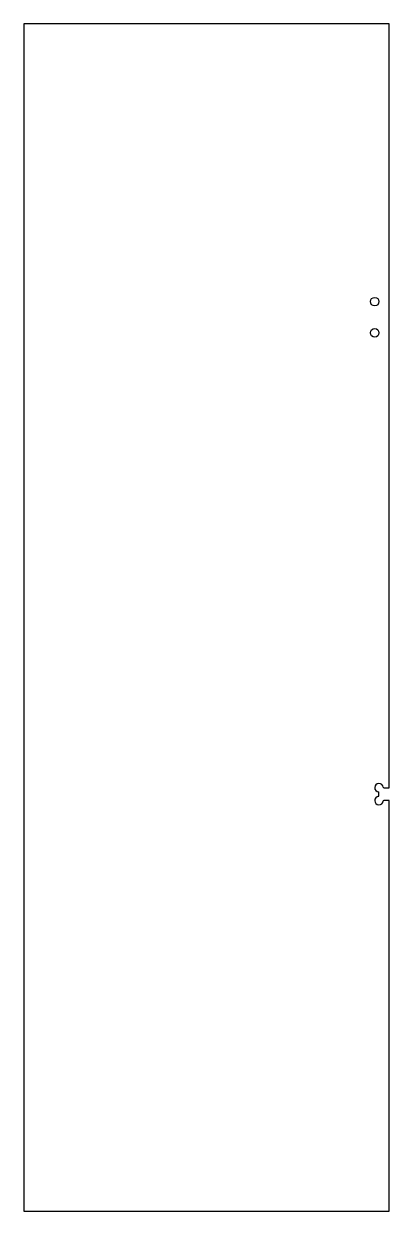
# Model space of a CAD drawing. Extents: x 738514 to 739368, y 165163 to 167936.
import ezdxf

# ---------------------------------------------------------------- set-up
doc = ezdxf.new("R2010")
doc.units = 0

msp = doc.modelspace()

# ---------------------------------------------------------------- linework, layer by layer
for p, q in [((739367.5, 167936.5), (738513.5, 167936.5)), ((738513.5, 167936.5), (738513.5, 165163.5)), ((739367.5, 166152.5), (739367.5, 167936.5)), ((739343.5, 166133.4), (739343.5, 166141.5)), ((739354.5, 166152.5), (739367.5, 166152.5)), ((739367.5, 166122.5), (739354.5, 166122.5)), ((739367.5, 165163.5), (739367.5, 166122.5)), ((738513.5, 165163.5), (739367.5, 165163.5))]:
    msp.add_line(p, q)
for centre in [(739333.5, 167287.5), (739333.5, 167214.5)]:
    msp.add_circle(centre, 10)
for centre, radius, start, end in [((739343.5, 166152.5), 10, 5.2159, 264.7841), ((739343.5, 166122.5), 10, 95.2159, 354.7841), ((739342.5, 166141.5), 1, 360, 84.7841), ((739342.5, 166133.4), 1, 275.2159, 0), ((739354.5, 166153.5), 1, 185.2159, 270), ((739354.5, 166121.5), 1, 90, 174.7841)]:
    msp.add_arc(centre, radius, start, end)

doc.saveas('drawing.dxf')
